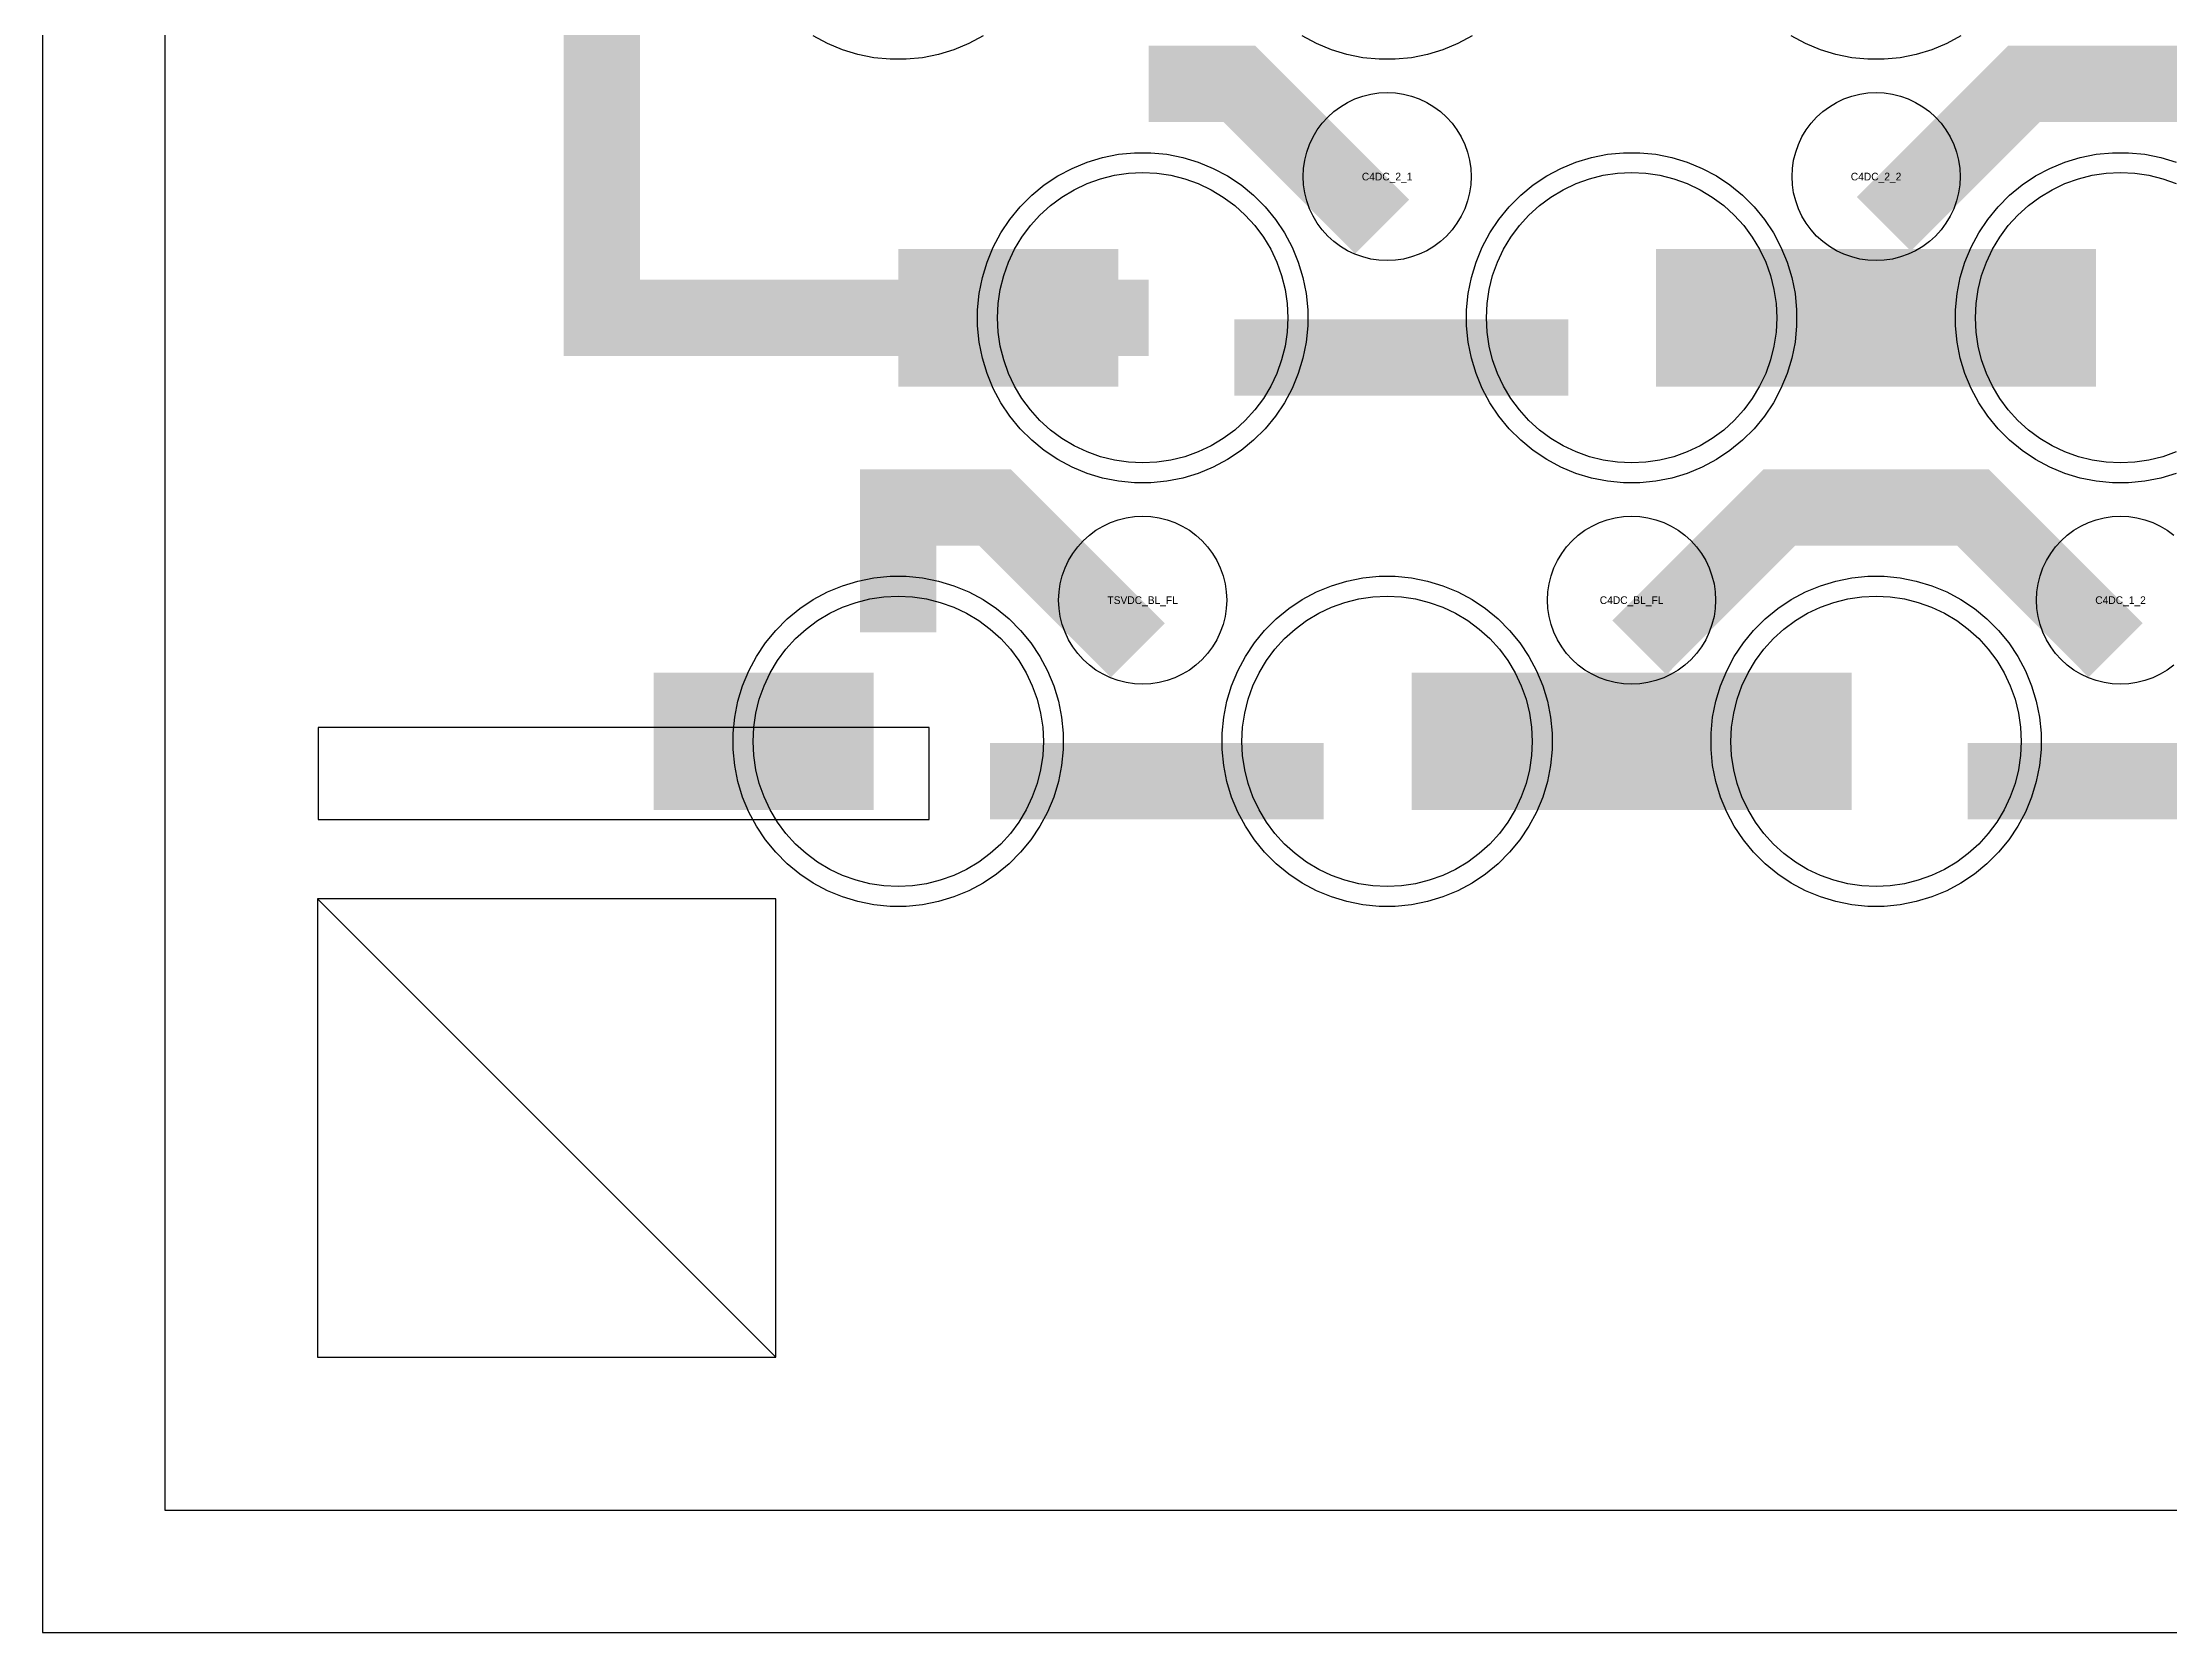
# Model space of a CAD drawing. Extents: x -11880 to 11880, y -14992 to 14992.
# Drawn here: x -11880 to -11184, y -14992 to -14472 of the extents above; entities that cross this region are included whole.
import ezdxf
from ezdxf.enums import TextEntityAlignment as Align

# ---------------------------------------------------------------- set-up
doc = ezdxf.new("R2010")
doc.units = 0
doc.header["$MEASUREMENT"] = 0
for name, color, linetype in [('GDS_775_DT_237', 138, 'CONTINUOUS'), ('OUTLINE', 30, 'CONTINUOUS'), ('RDL1_FS', 34, 'CONTINUOUS'), ('RDL_BS', 160, 'CONTINUOUS')]:
    doc.layers.add(name, color=color, linetype=linetype)

msp = doc.modelspace()

# ---------------------------------------------------------------- linework, layer by layer
at = {"layer": 'OUTLINE'}
for points in [[(-11880, -14992.5), (11880, -14992.5), (11880, 14992.5), (-11880, 14992.5)], [(-11840, -14952.5), (11840, -14952.5), (11840, 14952.5), (-11840, 14952.5)], [(-11790, -14902.5), (-11640, -14902.5), (-11640, -14752.5), (-11790, -14752.5)]]:
    msp.add_lwpolyline(points, close=True, dxfattribs=at)
at = {"layer": 'RDL1_FS'}
for points in [[(-11520, -14609.944), (-11524.657, -14609.715), (-11529.268, -14609.031), (-11533.791, -14607.899), (-11538.181, -14606.327), (-11542.395, -14604.335), (-11546.395, -14601.937), (-11550.14, -14599.159), (-11553.594, -14596.029), (-11556.724, -14592.575), (-11559.502, -14588.83), (-11561.9, -14584.83), (-11563.892, -14580.616), (-11565.464, -14576.226), (-11566.596, -14571.703), (-11567.28, -14567.092), (-11567.509, -14562.435), (-11567.28, -14557.778), (-11566.596, -14553.167), (-11565.464, -14548.644), (-11563.892, -14544.254), (-11561.9, -14540.04), (-11559.502, -14536.04), (-11556.724, -14532.295), (-11553.594, -14528.841), (-11550.14, -14525.711), (-11546.395, -14522.933), (-11542.395, -14520.535), (-11538.181, -14518.543), (-11533.791, -14516.971), (-11529.268, -14515.839), (-11524.657, -14515.155), (-11520, -14514.926), (-11515.343, -14515.155), (-11510.732, -14515.839), (-11506.209, -14516.971), (-11501.819, -14518.543), (-11497.605, -14520.535), (-11493.605, -14522.933), (-11489.86, -14525.711), (-11486.406, -14528.841), (-11483.276, -14532.295), (-11480.498, -14536.04), (-11478.1, -14540.04), (-11476.108, -14544.254), (-11474.536, -14548.644), (-11473.404, -14553.167), (-11472.72, -14557.778), (-11472.491, -14562.435), (-11472.72, -14567.092), (-11473.404, -14571.703), (-11474.536, -14576.226), (-11476.108, -14580.616), (-11478.1, -14584.83), (-11480.498, -14588.83), (-11483.276, -14592.575), (-11486.406, -14596.029), (-11489.86, -14599.159), (-11493.605, -14601.937), (-11497.605, -14604.335), (-11501.819, -14606.327), (-11506.209, -14607.899), (-11510.732, -14609.031), (-11515.343, -14609.715)], [(-11360, -14609.944), (-11364.657, -14609.715), (-11369.268, -14609.031), (-11373.791, -14607.899), (-11378.181, -14606.327), (-11382.395, -14604.335), (-11386.395, -14601.937), (-11390.14, -14599.159), (-11393.594, -14596.029), (-11396.724, -14592.575), (-11399.502, -14588.83), (-11401.9, -14584.83), (-11403.892, -14580.616), (-11405.464, -14576.226), (-11406.596, -14571.703), (-11407.28, -14567.092), (-11407.509, -14562.435), (-11407.28, -14557.778), (-11406.596, -14553.167), (-11405.464, -14548.644), (-11403.892, -14544.254), (-11401.9, -14540.04), (-11399.502, -14536.04), (-11396.724, -14532.295), (-11393.594, -14528.841), (-11390.14, -14525.711), (-11386.395, -14522.933), (-11382.395, -14520.535), (-11378.181, -14518.543), (-11373.791, -14516.971), (-11369.268, -14515.839), (-11364.657, -14515.155), (-11360, -14514.926), (-11355.343, -14515.155), (-11350.732, -14515.839), (-11346.209, -14516.971), (-11341.819, -14518.543), (-11337.605, -14520.535), (-11333.605, -14522.933), (-11329.86, -14525.711), (-11326.406, -14528.841), (-11323.276, -14532.295), (-11320.498, -14536.04), (-11318.1, -14540.04), (-11316.108, -14544.254), (-11314.536, -14548.644), (-11313.404, -14553.167), (-11312.72, -14557.778), (-11312.491, -14562.435), (-11312.72, -14567.092), (-11313.404, -14571.703), (-11314.536, -14576.226), (-11316.108, -14580.616), (-11318.1, -14584.83), (-11320.498, -14588.83), (-11323.276, -14592.575), (-11326.406, -14596.029), (-11329.86, -14599.159), (-11333.605, -14601.937), (-11337.605, -14604.335), (-11341.819, -14606.327), (-11346.209, -14607.899), (-11350.732, -14609.031), (-11355.343, -14609.715)], [(-11600, -14748.509), (-11604.657, -14748.28), (-11609.268, -14747.596), (-11613.791, -14746.464), (-11618.181, -14744.892), (-11622.395, -14742.9), (-11626.395, -14740.502), (-11630.14, -14737.724), (-11633.594, -14734.594), (-11636.724, -14731.14), (-11639.502, -14727.395), (-11641.9, -14723.395), (-11643.892, -14719.181), (-11645.464, -14714.791), (-11646.596, -14710.268), (-11647.28, -14705.657), (-11647.509, -14701), (-11647.28, -14696.343), (-11646.596, -14691.732), (-11645.464, -14687.209), (-11643.892, -14682.819), (-11641.9, -14678.605), (-11639.502, -14674.605), (-11636.724, -14670.86), (-11633.594, -14667.406), (-11630.14, -14664.276), (-11626.395, -14661.498), (-11622.395, -14659.1), (-11618.181, -14657.108), (-11613.791, -14655.536), (-11609.268, -14654.404), (-11604.657, -14653.72), (-11600, -14653.491), (-11595.343, -14653.72), (-11590.732, -14654.404), (-11586.209, -14655.536), (-11581.819, -14657.108), (-11577.605, -14659.1), (-11573.605, -14661.498), (-11569.86, -14664.276), (-11566.406, -14667.406), (-11563.276, -14670.86), (-11560.498, -14674.605), (-11558.1, -14678.605), (-11556.108, -14682.819), (-11554.536, -14687.209), (-11553.404, -14691.732), (-11552.72, -14696.343), (-11552.491, -14701), (-11552.72, -14705.657), (-11553.404, -14710.268), (-11554.536, -14714.791), (-11556.108, -14719.181), (-11558.1, -14723.395), (-11560.498, -14727.395), (-11563.276, -14731.14), (-11566.406, -14734.594), (-11569.86, -14737.724), (-11573.605, -14740.502), (-11577.605, -14742.9), (-11581.819, -14744.892), (-11586.209, -14746.464), (-11590.732, -14747.596), (-11595.343, -14748.28)], [(-11440, -14748.509), (-11444.657, -14748.28), (-11449.268, -14747.596), (-11453.791, -14746.464), (-11458.181, -14744.892), (-11462.395, -14742.9), (-11466.395, -14740.502), (-11470.14, -14737.724), (-11473.594, -14734.594), (-11476.724, -14731.14), (-11479.502, -14727.395), (-11481.9, -14723.395), (-11483.892, -14719.181), (-11485.464, -14714.791), (-11486.596, -14710.268), (-11487.28, -14705.657), (-11487.509, -14701), (-11487.28, -14696.343), (-11486.596, -14691.732), (-11485.464, -14687.209), (-11483.892, -14682.819), (-11481.9, -14678.605), (-11479.502, -14674.605), (-11476.724, -14670.86), (-11473.594, -14667.406), (-11470.14, -14664.276), (-11466.395, -14661.498), (-11462.395, -14659.1), (-11458.181, -14657.108), (-11453.791, -14655.536), (-11449.268, -14654.404), (-11444.657, -14653.72), (-11440, -14653.491), (-11435.343, -14653.72), (-11430.732, -14654.404), (-11426.209, -14655.536), (-11421.819, -14657.108), (-11417.605, -14659.1), (-11413.605, -14661.498), (-11409.86, -14664.276), (-11406.406, -14667.406), (-11403.276, -14670.86), (-11400.498, -14674.605), (-11398.1, -14678.605), (-11396.108, -14682.819), (-11394.536, -14687.209), (-11393.404, -14691.732), (-11392.72, -14696.343), (-11392.491, -14701), (-11392.72, -14705.657), (-11393.404, -14710.268), (-11394.536, -14714.791), (-11396.108, -14719.181), (-11398.1, -14723.395), (-11400.498, -14727.395), (-11403.276, -14731.14), (-11406.406, -14734.594), (-11409.86, -14737.724), (-11413.605, -14740.502), (-11417.605, -14742.9), (-11421.819, -14744.892), (-11426.209, -14746.464), (-11430.732, -14747.596), (-11435.343, -14748.28)], [(-11280, -14748.509), (-11284.657, -14748.28), (-11289.268, -14747.596), (-11293.791, -14746.464), (-11298.181, -14744.892), (-11302.395, -14742.9), (-11306.395, -14740.502), (-11310.14, -14737.724), (-11313.594, -14734.594), (-11316.724, -14731.14), (-11319.502, -14727.395), (-11321.9, -14723.395), (-11323.892, -14719.181), (-11325.464, -14714.791), (-11326.596, -14710.268), (-11327.28, -14705.657), (-11327.509, -14701), (-11327.28, -14696.343), (-11326.596, -14691.732), (-11325.464, -14687.209), (-11323.892, -14682.819), (-11321.9, -14678.605), (-11319.502, -14674.605), (-11316.724, -14670.86), (-11313.594, -14667.406), (-11310.14, -14664.276), (-11306.395, -14661.498), (-11302.395, -14659.1), (-11298.181, -14657.108), (-11293.791, -14655.536), (-11289.268, -14654.404), (-11284.657, -14653.72), (-11280, -14653.491), (-11275.343, -14653.72), (-11270.732, -14654.404), (-11266.209, -14655.536), (-11261.819, -14657.108), (-11257.605, -14659.1), (-11253.605, -14661.498), (-11249.86, -14664.276), (-11246.406, -14667.406), (-11243.276, -14670.86), (-11240.498, -14674.605), (-11238.1, -14678.605), (-11236.108, -14682.819), (-11234.536, -14687.209), (-11233.404, -14691.732), (-11232.72, -14696.343), (-11232.491, -14701), (-11232.72, -14705.657), (-11233.404, -14710.268), (-11234.536, -14714.791), (-11236.108, -14719.181), (-11238.1, -14723.395), (-11240.498, -14727.395), (-11243.276, -14731.14), (-11246.406, -14734.594), (-11249.86, -14737.724), (-11253.605, -14740.502), (-11257.605, -14742.9), (-11261.819, -14744.892), (-11266.209, -14746.464), (-11270.732, -14747.596), (-11275.343, -14748.28)], [(-11790, -14752.5), (-11790, -14902.5), (-11640, -14902.5)]]:
    msp.add_lwpolyline(points, close=True, dxfattribs=at)
msp.add_lwpolyline([(-11181.819, -14606.327), (-11186.209, -14607.899), (-11190.732, -14609.031), (-11195.343, -14609.715), (-11200, -14609.944), (-11204.657, -14609.715), (-11209.268, -14609.031), (-11213.791, -14607.899), (-11218.181, -14606.327), (-11222.395, -14604.335), (-11226.395, -14601.937), (-11230.14, -14599.159), (-11233.594, -14596.029), (-11236.724, -14592.575), (-11239.502, -14588.83), (-11241.9, -14584.83), (-11243.892, -14580.616), (-11245.464, -14576.226), (-11246.596, -14571.703), (-11247.28, -14567.092), (-11247.509, -14562.435), (-11247.28, -14557.778), (-11246.596, -14553.167), (-11245.464, -14548.644), (-11243.892, -14544.254), (-11241.9, -14540.04), (-11239.502, -14536.04), (-11236.724, -14532.295), (-11233.594, -14528.841), (-11230.14, -14525.711), (-11226.395, -14522.933), (-11222.395, -14520.535), (-11218.181, -14518.543), (-11213.791, -14516.971), (-11209.268, -14515.839), (-11204.657, -14515.155), (-11200, -14514.926), (-11195.343, -14515.155), (-11190.732, -14515.839), (-11186.209, -14516.971), (-11181.819, -14518.543)], dxfattribs=at)
for points in [[(-11599.998, -14562.435, 45, 45, 0), (-11527.998, -14562.435, 45, 45, 0)], [(-11351.998, -14562.435, 45, 45, 0), (-11279.998, -14562.435, 45, 45, 0)], [(-11279.998, -14562.435, 45, 45, 0), (-11207.998, -14562.435, 45, 45, 0)], [(-11679.998, -14701, 45, 45, 0), (-11607.998, -14701, 45, 45, 0)], [(-11431.998, -14701, 45, 45, 0), (-11359.998, -14701, 45, 45, 0)], [(-11359.998, -14701, 45, 45, 0), (-11287.998, -14701, 45, 45, 0)]]:
    msp.add_lwpolyline(points, format="xyseb", dxfattribs=at)
at = {"layer": 'RDL_BS'}
for points in [[(-11696.985, -14574.935, 25, 25, 0), (-11696.985, -14411.37, 25, 25, 0)], [(-11441.599, -14532.648, 25, 25, 0), (-11488.313, -14485.934, 25, 25, 0), (-11518.071, -14485.934, 25, 25, 0)], [(-11277.438, -14531.749, 25, 25, 0), (-11231.623, -14485.934, 25, 25, 0), (-11198.07, -14485.934, 25, 25, 0)], [(-11121.599, -14532.648, 25, 25, 0), (-11168.313, -14485.934, 25, 25, 0), (-11198.071, -14485.934, 25, 25, 0)], [(-11518.058, -14562.435, 25, 25, 0), (-11709.485, -14562.435, 25, 25, 0)], [(-11489.984, -14575.448, 25, 25, 0), (-11380.719, -14575.448, 25, 25, 0)], [(-11600, -14638.46, 25, 25, 0), (-11600, -14611.999, 25, 25, 0)], [(-11600, -14620.181, 25, 25, 0), (-11600, -14665.389, 25, 25, 0)], [(-11521.599, -14671.213, 25, 25, 0), (-11568.313, -14624.499, 25, 25, 0), (-11598.071, -14624.499, 25, 25, 0)], [(-11357.438, -14670.314, 25, 25, 0), (-11311.623, -14624.499, 25, 25, 0), (-11278.07, -14624.499, 25, 25, 0)], [(-11201.599, -14671.213, 25, 25, 0), (-11248.313, -14624.499, 25, 25, 0), (-11278.071, -14624.499, 25, 25, 0)], [(-11569.984, -14714.013, 25, 25, 0), (-11460.719, -14714.013, 25, 25, 0)], [(-11249.984, -14714.013, 25, 25, 0), (-11140.719, -14714.013, 25, 25, 0)]]:
    msp.add_lwpolyline(points, format="xyseb", dxfattribs=at)
for points in [[(-11572.223, -14470.253), (-11576.885, -14472.745), (-11581.795, -14474.776), (-11586.835, -14476.307), (-11592.062, -14477.353), (-11597.356, -14477.87), (-11602.644, -14477.87), (-11607.938, -14477.353), (-11613.165, -14476.307), (-11618.205, -14474.776), (-11623.115, -14472.745), (-11627.777, -14470.253)], [(-11412.223, -14470.253), (-11416.885, -14472.745), (-11421.795, -14474.776), (-11426.835, -14476.307), (-11432.062, -14477.353), (-11437.356, -14477.87), (-11442.644, -14477.87), (-11447.938, -14477.353), (-11453.165, -14476.307), (-11458.205, -14474.776), (-11463.115, -14472.745), (-11467.777, -14470.253)], [(-11252.223, -14470.253), (-11256.885, -14472.745), (-11261.795, -14474.776), (-11266.835, -14476.307), (-11272.062, -14477.353), (-11277.356, -14477.87), (-11282.644, -14477.87), (-11287.938, -14477.353), (-11293.165, -14476.307), (-11298.205, -14474.776), (-11303.115, -14472.745), (-11307.777, -14470.253)], [(-11181.795, -14613.341), (-11186.835, -14614.872), (-11192.062, -14615.918), (-11197.356, -14616.435), (-11202.644, -14616.435), (-11207.938, -14615.918), (-11213.165, -14614.872), (-11218.205, -14613.341), (-11223.115, -14611.31), (-11227.777, -14608.818), (-11232.191, -14605.871), (-11236.292, -14602.509), (-11240.074, -14598.727), (-11243.436, -14594.626), (-11246.383, -14590.212), (-11248.875, -14585.55), (-11250.906, -14580.64), (-11252.437, -14575.6), (-11253.483, -14570.373), (-11254, -14565.079), (-11254, -14559.791), (-11253.483, -14554.497), (-11252.437, -14549.27), (-11250.906, -14544.23), (-11248.875, -14539.32), (-11246.383, -14534.658), (-11243.436, -14530.244), (-11240.074, -14526.143), (-11236.292, -14522.361), (-11232.191, -14518.999), (-11227.777, -14516.052), (-11223.115, -14513.56), (-11218.205, -14511.529), (-11213.165, -14509.998), (-11207.938, -14508.952), (-11202.644, -14508.435), (-11197.356, -14508.435), (-11192.062, -14508.952), (-11186.835, -14509.998), (-11181.795, -14511.529)], [(-11182.557, -14676.066), (-11184.72, -14677.669), (-11187.044, -14679.062), (-11189.481, -14680.214), (-11192.016, -14681.121), (-11194.635, -14681.778), (-11197.307, -14682.174), (-11200, -14682.306), (-11202.693, -14682.174), (-11205.365, -14681.778), (-11207.984, -14681.121), (-11210.519, -14680.214), (-11212.956, -14679.062), (-11215.28, -14677.669), (-11217.443, -14676.066), (-11219.442, -14674.254), (-11221.254, -14672.255), (-11222.857, -14670.092), (-11224.25, -14667.768), (-11225.402, -14665.331), (-11226.309, -14662.796), (-11226.966, -14660.177), (-11227.362, -14657.505), (-11227.494, -14654.812), (-11227.362, -14652.119), (-11226.966, -14649.447), (-11226.309, -14646.828), (-11225.402, -14644.293), (-11224.25, -14641.856), (-11222.857, -14639.532), (-11221.254, -14637.369), (-11219.442, -14635.37), (-11217.443, -14633.558), (-11215.28, -14631.955), (-11212.956, -14630.562), (-11210.519, -14629.41), (-11207.984, -14628.503), (-11205.365, -14627.846), (-11202.693, -14627.45), (-11200, -14627.318), (-11197.307, -14627.45), (-11194.635, -14627.846), (-11192.016, -14628.503), (-11189.481, -14629.41), (-11187.044, -14630.562), (-11184.72, -14631.955), (-11182.557, -14633.558)]]:
    msp.add_lwpolyline(points, dxfattribs=at)
for points in [[(-11440, -14543.741), (-11442.693, -14543.609), (-11445.365, -14543.213), (-11447.984, -14542.556), (-11450.519, -14541.649), (-11452.956, -14540.497), (-11455.28, -14539.104), (-11457.443, -14537.501), (-11459.442, -14535.689), (-11461.254, -14533.69), (-11462.857, -14531.527), (-11464.25, -14529.203), (-11465.402, -14526.766), (-11466.309, -14524.231), (-11466.966, -14521.612), (-11467.362, -14518.94), (-11467.494, -14516.247), (-11467.362, -14513.554), (-11466.966, -14510.882), (-11466.309, -14508.263), (-11465.402, -14505.728), (-11464.25, -14503.291), (-11462.857, -14500.967), (-11461.254, -14498.804), (-11459.442, -14496.805), (-11457.443, -14494.993), (-11455.28, -14493.39), (-11452.956, -14491.997), (-11450.519, -14490.845), (-11447.984, -14489.938), (-11445.365, -14489.281), (-11442.693, -14488.885), (-11440, -14488.753), (-11437.307, -14488.885), (-11434.635, -14489.281), (-11432.016, -14489.938), (-11429.481, -14490.845), (-11427.044, -14491.997), (-11424.72, -14493.39), (-11422.557, -14494.993), (-11420.558, -14496.805), (-11418.746, -14498.804), (-11417.143, -14500.967), (-11415.75, -14503.291), (-11414.598, -14505.728), (-11413.691, -14508.263), (-11413.034, -14510.882), (-11412.638, -14513.554), (-11412.506, -14516.247), (-11412.638, -14518.94), (-11413.034, -14521.612), (-11413.691, -14524.231), (-11414.598, -14526.766), (-11415.75, -14529.203), (-11417.143, -14531.527), (-11418.746, -14533.69), (-11420.558, -14535.689), (-11422.557, -14537.501), (-11424.72, -14539.104), (-11427.044, -14540.497), (-11429.481, -14541.649), (-11432.016, -14542.556), (-11434.635, -14543.213), (-11437.307, -14543.609)], [(-11280, -14543.741), (-11282.693, -14543.609), (-11285.365, -14543.213), (-11287.984, -14542.556), (-11290.519, -14541.649), (-11292.956, -14540.497), (-11295.28, -14539.104), (-11297.443, -14537.501), (-11299.442, -14535.689), (-11301.254, -14533.69), (-11302.857, -14531.527), (-11304.25, -14529.203), (-11305.402, -14526.766), (-11306.309, -14524.231), (-11306.966, -14521.612), (-11307.362, -14518.94), (-11307.494, -14516.247), (-11307.362, -14513.554), (-11306.966, -14510.882), (-11306.309, -14508.263), (-11305.402, -14505.728), (-11304.25, -14503.291), (-11302.857, -14500.967), (-11301.254, -14498.804), (-11299.442, -14496.805), (-11297.443, -14494.993), (-11295.28, -14493.39), (-11292.956, -14491.997), (-11290.519, -14490.845), (-11287.984, -14489.938), (-11285.365, -14489.281), (-11282.693, -14488.885), (-11280, -14488.753), (-11277.307, -14488.885), (-11274.635, -14489.281), (-11272.016, -14489.938), (-11269.481, -14490.845), (-11267.044, -14491.997), (-11264.72, -14493.39), (-11262.557, -14494.993), (-11260.558, -14496.805), (-11258.746, -14498.804), (-11257.143, -14500.967), (-11255.75, -14503.291), (-11254.598, -14505.728), (-11253.691, -14508.263), (-11253.034, -14510.882), (-11252.638, -14513.554), (-11252.506, -14516.247), (-11252.638, -14518.94), (-11253.034, -14521.612), (-11253.691, -14524.231), (-11254.598, -14526.766), (-11255.75, -14529.203), (-11257.143, -14531.527), (-11258.746, -14533.69), (-11260.558, -14535.689), (-11262.557, -14537.501), (-11264.72, -14539.104), (-11267.044, -14540.497), (-11269.481, -14541.649), (-11272.016, -14542.556), (-11274.635, -14543.213), (-11277.307, -14543.609)], [(-11522.644, -14616.435), (-11527.938, -14615.918), (-11533.165, -14614.872), (-11538.205, -14613.341), (-11543.115, -14611.31), (-11547.777, -14608.818), (-11552.191, -14605.871), (-11556.292, -14602.509), (-11560.074, -14598.727), (-11563.436, -14594.626), (-11566.383, -14590.212), (-11568.875, -14585.55), (-11570.906, -14580.64), (-11572.437, -14575.6), (-11573.483, -14570.373), (-11574, -14565.079), (-11574, -14559.791), (-11573.483, -14554.497), (-11572.437, -14549.27), (-11570.906, -14544.23), (-11568.875, -14539.32), (-11566.383, -14534.658), (-11563.436, -14530.244), (-11560.074, -14526.143), (-11556.292, -14522.361), (-11552.191, -14518.999), (-11547.777, -14516.052), (-11543.115, -14513.56), (-11538.205, -14511.529), (-11533.165, -14509.998), (-11527.938, -14508.952), (-11522.644, -14508.435), (-11517.356, -14508.435), (-11512.062, -14508.952), (-11506.835, -14509.998), (-11501.795, -14511.529), (-11496.885, -14513.56), (-11492.223, -14516.052), (-11487.809, -14518.999), (-11483.708, -14522.361), (-11479.926, -14526.143), (-11476.564, -14530.244), (-11473.617, -14534.658), (-11471.125, -14539.32), (-11469.094, -14544.23), (-11467.563, -14549.27), (-11466.517, -14554.497), (-11466, -14559.791), (-11466, -14565.079), (-11466.517, -14570.373), (-11467.563, -14575.6), (-11469.094, -14580.64), (-11471.125, -14585.55), (-11473.617, -14590.212), (-11476.564, -14594.626), (-11479.926, -14598.727), (-11483.708, -14602.509), (-11487.809, -14605.871), (-11492.223, -14608.818), (-11496.885, -14611.31), (-11501.795, -14613.341), (-11506.835, -14614.872), (-11512.062, -14615.918), (-11517.356, -14616.435)], [(-11362.644, -14616.435), (-11367.938, -14615.918), (-11373.165, -14614.872), (-11378.205, -14613.341), (-11383.115, -14611.31), (-11387.777, -14608.818), (-11392.191, -14605.871), (-11396.292, -14602.509), (-11400.074, -14598.727), (-11403.436, -14594.626), (-11406.383, -14590.212), (-11408.875, -14585.55), (-11410.906, -14580.64), (-11412.437, -14575.6), (-11413.483, -14570.373), (-11414, -14565.079), (-11414, -14559.791), (-11413.483, -14554.497), (-11412.437, -14549.27), (-11410.906, -14544.23), (-11408.875, -14539.32), (-11406.383, -14534.658), (-11403.436, -14530.244), (-11400.074, -14526.143), (-11396.292, -14522.361), (-11392.191, -14518.999), (-11387.777, -14516.052), (-11383.115, -14513.56), (-11378.205, -14511.529), (-11373.165, -14509.998), (-11367.938, -14508.952), (-11362.644, -14508.435), (-11357.356, -14508.435), (-11352.062, -14508.952), (-11346.835, -14509.998), (-11341.795, -14511.529), (-11336.885, -14513.56), (-11332.223, -14516.052), (-11327.809, -14518.999), (-11323.708, -14522.361), (-11319.926, -14526.143), (-11316.564, -14530.244), (-11313.617, -14534.658), (-11311.125, -14539.32), (-11309.094, -14544.23), (-11307.563, -14549.27), (-11306.517, -14554.497), (-11306, -14559.791), (-11306, -14565.079), (-11306.517, -14570.373), (-11307.563, -14575.6), (-11309.094, -14580.64), (-11311.125, -14585.55), (-11313.617, -14590.212), (-11316.564, -14594.626), (-11319.926, -14598.727), (-11323.708, -14602.509), (-11327.809, -14605.871), (-11332.223, -14608.818), (-11336.885, -14611.31), (-11341.795, -14613.341), (-11346.835, -14614.872), (-11352.062, -14615.918), (-11357.356, -14616.435)], [(-11520, -14682.306), (-11522.693, -14682.174), (-11525.365, -14681.778), (-11527.984, -14681.121), (-11530.519, -14680.214), (-11532.956, -14679.062), (-11535.28, -14677.669), (-11537.443, -14676.066), (-11539.442, -14674.254), (-11541.254, -14672.255), (-11542.857, -14670.092), (-11544.25, -14667.768), (-11545.402, -14665.331), (-11546.309, -14662.796), (-11546.966, -14660.177), (-11547.362, -14657.505), (-11547.494, -14654.812), (-11547.362, -14652.119), (-11546.966, -14649.447), (-11546.309, -14646.828), (-11545.402, -14644.293), (-11544.25, -14641.856), (-11542.857, -14639.532), (-11541.254, -14637.369), (-11539.442, -14635.37), (-11537.443, -14633.558), (-11535.28, -14631.955), (-11532.956, -14630.562), (-11530.519, -14629.41), (-11527.984, -14628.503), (-11525.365, -14627.846), (-11522.693, -14627.45), (-11520, -14627.318), (-11517.307, -14627.45), (-11514.635, -14627.846), (-11512.016, -14628.503), (-11509.481, -14629.41), (-11507.044, -14630.562), (-11504.72, -14631.955), (-11502.557, -14633.558), (-11500.558, -14635.37), (-11498.746, -14637.369), (-11497.143, -14639.532), (-11495.75, -14641.856), (-11494.598, -14644.293), (-11493.691, -14646.828), (-11493.034, -14649.447), (-11492.638, -14652.119), (-11492.506, -14654.812), (-11492.638, -14657.505), (-11493.034, -14660.177), (-11493.691, -14662.796), (-11494.598, -14665.331), (-11495.75, -14667.768), (-11497.143, -14670.092), (-11498.746, -14672.255), (-11500.558, -14674.254), (-11502.557, -14676.066), (-11504.72, -14677.669), (-11507.044, -14679.062), (-11509.481, -14680.214), (-11512.016, -14681.121), (-11514.635, -14681.778), (-11517.307, -14682.174)], [(-11360, -14682.306), (-11362.693, -14682.174), (-11365.365, -14681.778), (-11367.984, -14681.121), (-11370.519, -14680.214), (-11372.956, -14679.062), (-11375.28, -14677.669), (-11377.443, -14676.066), (-11379.442, -14674.254), (-11381.254, -14672.255), (-11382.857, -14670.092), (-11384.25, -14667.768), (-11385.402, -14665.331), (-11386.309, -14662.796), (-11386.966, -14660.177), (-11387.362, -14657.505), (-11387.494, -14654.812), (-11387.362, -14652.119), (-11386.966, -14649.447), (-11386.309, -14646.828), (-11385.402, -14644.293), (-11384.25, -14641.856), (-11382.857, -14639.532), (-11381.254, -14637.369), (-11379.442, -14635.37), (-11377.443, -14633.558), (-11375.28, -14631.955), (-11372.956, -14630.562), (-11370.519, -14629.41), (-11367.984, -14628.503), (-11365.365, -14627.846), (-11362.693, -14627.45), (-11360, -14627.318), (-11357.307, -14627.45), (-11354.635, -14627.846), (-11352.016, -14628.503), (-11349.481, -14629.41), (-11347.044, -14630.562), (-11344.72, -14631.955), (-11342.557, -14633.558), (-11340.558, -14635.37), (-11338.746, -14637.369), (-11337.143, -14639.532), (-11335.75, -14641.856), (-11334.598, -14644.293), (-11333.691, -14646.828), (-11333.034, -14649.447), (-11332.638, -14652.119), (-11332.506, -14654.812), (-11332.638, -14657.505), (-11333.034, -14660.177), (-11333.691, -14662.796), (-11334.598, -14665.331), (-11335.75, -14667.768), (-11337.143, -14670.092), (-11338.746, -14672.255), (-11340.558, -14674.254), (-11342.557, -14676.066), (-11344.72, -14677.669), (-11347.044, -14679.062), (-11349.481, -14680.214), (-11352.016, -14681.121), (-11354.635, -14681.778), (-11357.307, -14682.174)], [(-11602.644, -14755), (-11607.938, -14754.483), (-11613.165, -14753.437), (-11618.205, -14751.906), (-11623.115, -14749.875), (-11627.777, -14747.383), (-11632.191, -14744.436), (-11636.292, -14741.074), (-11640.074, -14737.292), (-11643.436, -14733.191), (-11646.383, -14728.777), (-11648.875, -14724.115), (-11650.906, -14719.205), (-11652.437, -14714.165), (-11653.483, -14708.938), (-11654, -14703.644), (-11654, -14698.356), (-11653.483, -14693.062), (-11652.437, -14687.835), (-11650.906, -14682.795), (-11648.875, -14677.885), (-11646.383, -14673.223), (-11643.436, -14668.809), (-11640.074, -14664.708), (-11636.292, -14660.926), (-11632.191, -14657.564), (-11627.777, -14654.617), (-11623.115, -14652.125), (-11618.205, -14650.094), (-11613.165, -14648.563), (-11607.938, -14647.517), (-11602.644, -14647), (-11597.356, -14647), (-11592.062, -14647.517), (-11586.835, -14648.563), (-11581.795, -14650.094), (-11576.885, -14652.125), (-11572.223, -14654.617), (-11567.809, -14657.564), (-11563.708, -14660.926), (-11559.926, -14664.708), (-11556.564, -14668.809), (-11553.617, -14673.223), (-11551.125, -14677.885), (-11549.094, -14682.795), (-11547.563, -14687.835), (-11546.517, -14693.062), (-11546, -14698.356), (-11546, -14703.644), (-11546.517, -14708.938), (-11547.563, -14714.165), (-11549.094, -14719.205), (-11551.125, -14724.115), (-11553.617, -14728.777), (-11556.564, -14733.191), (-11559.926, -14737.292), (-11563.708, -14741.074), (-11567.809, -14744.436), (-11572.223, -14747.383), (-11576.885, -14749.875), (-11581.795, -14751.906), (-11586.835, -14753.437), (-11592.062, -14754.483), (-11597.356, -14755)], [(-11442.644, -14755), (-11447.938, -14754.483), (-11453.165, -14753.437), (-11458.205, -14751.906), (-11463.115, -14749.875), (-11467.777, -14747.383), (-11472.191, -14744.436), (-11476.292, -14741.074), (-11480.074, -14737.292), (-11483.436, -14733.191), (-11486.383, -14728.777), (-11488.875, -14724.115), (-11490.906, -14719.205), (-11492.437, -14714.165), (-11493.483, -14708.938), (-11494, -14703.644), (-11494, -14698.356), (-11493.483, -14693.062), (-11492.437, -14687.835), (-11490.906, -14682.795), (-11488.875, -14677.885), (-11486.383, -14673.223), (-11483.436, -14668.809), (-11480.074, -14664.708), (-11476.292, -14660.926), (-11472.191, -14657.564), (-11467.777, -14654.617), (-11463.115, -14652.125), (-11458.205, -14650.094), (-11453.165, -14648.563), (-11447.938, -14647.517), (-11442.644, -14647), (-11437.356, -14647), (-11432.062, -14647.517), (-11426.835, -14648.563), (-11421.795, -14650.094), (-11416.885, -14652.125), (-11412.223, -14654.617), (-11407.809, -14657.564), (-11403.708, -14660.926), (-11399.926, -14664.708), (-11396.564, -14668.809), (-11393.617, -14673.223), (-11391.125, -14677.885), (-11389.094, -14682.795), (-11387.563, -14687.835), (-11386.517, -14693.062), (-11386, -14698.356), (-11386, -14703.644), (-11386.517, -14708.938), (-11387.563, -14714.165), (-11389.094, -14719.205), (-11391.125, -14724.115), (-11393.617, -14728.777), (-11396.564, -14733.191), (-11399.926, -14737.292), (-11403.708, -14741.074), (-11407.809, -14744.436), (-11412.223, -14747.383), (-11416.885, -14749.875), (-11421.795, -14751.906), (-11426.835, -14753.437), (-11432.062, -14754.483), (-11437.356, -14755)], [(-11282.644, -14755), (-11287.938, -14754.483), (-11293.165, -14753.437), (-11298.205, -14751.906), (-11303.115, -14749.875), (-11307.777, -14747.383), (-11312.191, -14744.436), (-11316.292, -14741.074), (-11320.074, -14737.292), (-11323.436, -14733.191), (-11326.383, -14728.777), (-11328.875, -14724.115), (-11330.906, -14719.205), (-11332.437, -14714.165), (-11333.483, -14708.938), (-11334, -14703.644), (-11334, -14698.356), (-11333.483, -14693.062), (-11332.437, -14687.835), (-11330.906, -14682.795), (-11328.875, -14677.885), (-11326.383, -14673.223), (-11323.436, -14668.809), (-11320.074, -14664.708), (-11316.292, -14660.926), (-11312.191, -14657.564), (-11307.777, -14654.617), (-11303.115, -14652.125), (-11298.205, -14650.094), (-11293.165, -14648.563), (-11287.938, -14647.517), (-11282.644, -14647), (-11277.356, -14647), (-11272.062, -14647.517), (-11266.835, -14648.563), (-11261.795, -14650.094), (-11256.885, -14652.125), (-11252.223, -14654.617), (-11247.809, -14657.564), (-11243.708, -14660.926), (-11239.926, -14664.708), (-11236.564, -14668.809), (-11233.617, -14673.223), (-11231.125, -14677.885), (-11229.094, -14682.795), (-11227.563, -14687.835), (-11226.517, -14693.062), (-11226, -14698.356), (-11226, -14703.644), (-11226.517, -14708.938), (-11227.563, -14714.165), (-11229.094, -14719.205), (-11231.125, -14724.115), (-11233.617, -14728.777), (-11236.564, -14733.191), (-11239.926, -14737.292), (-11243.708, -14741.074), (-11247.809, -14744.436), (-11252.223, -14747.383), (-11256.885, -14749.875), (-11261.795, -14751.906), (-11266.835, -14753.437), (-11272.062, -14754.483), (-11277.356, -14755)], [(-11789.844, -14726.513), (-11589.844, -14726.513), (-11589.844, -14696.513), (-11789.844, -14696.513)]]:
    msp.add_lwpolyline(points, close=True, dxfattribs=at)

# ---------------------------------------------------------------- texts
at = {"layer": 'GDS_775_DT_237'}
for s, p in [('C4DC_2_1', (-11440, -14516.247)), ('C4DC_2_1', (-11440, -14516.247)), ('C4DC_2_2', (-11280, -14516.247)), ('C4DC_2_2', (-11280, -14516.247)), ('TSVDC_BL_FL', (-11520, -14654.812)), ('TSVDC_BL_FL', (-11520, -14654.812)), ('C4DC_BL_FL', (-11360, -14654.812)), ('C4DC_BL_FL', (-11360, -14654.812)), ('C4DC_1_2', (-11200, -14654.812)), ('C4DC_1_2', (-11200, -14654.812))]:
    msp.add_text(s, height=2.5, dxfattribs=at).set_placement(p, align=Align.MIDDLE_CENTER)

doc.saveas('drawing.dxf')
